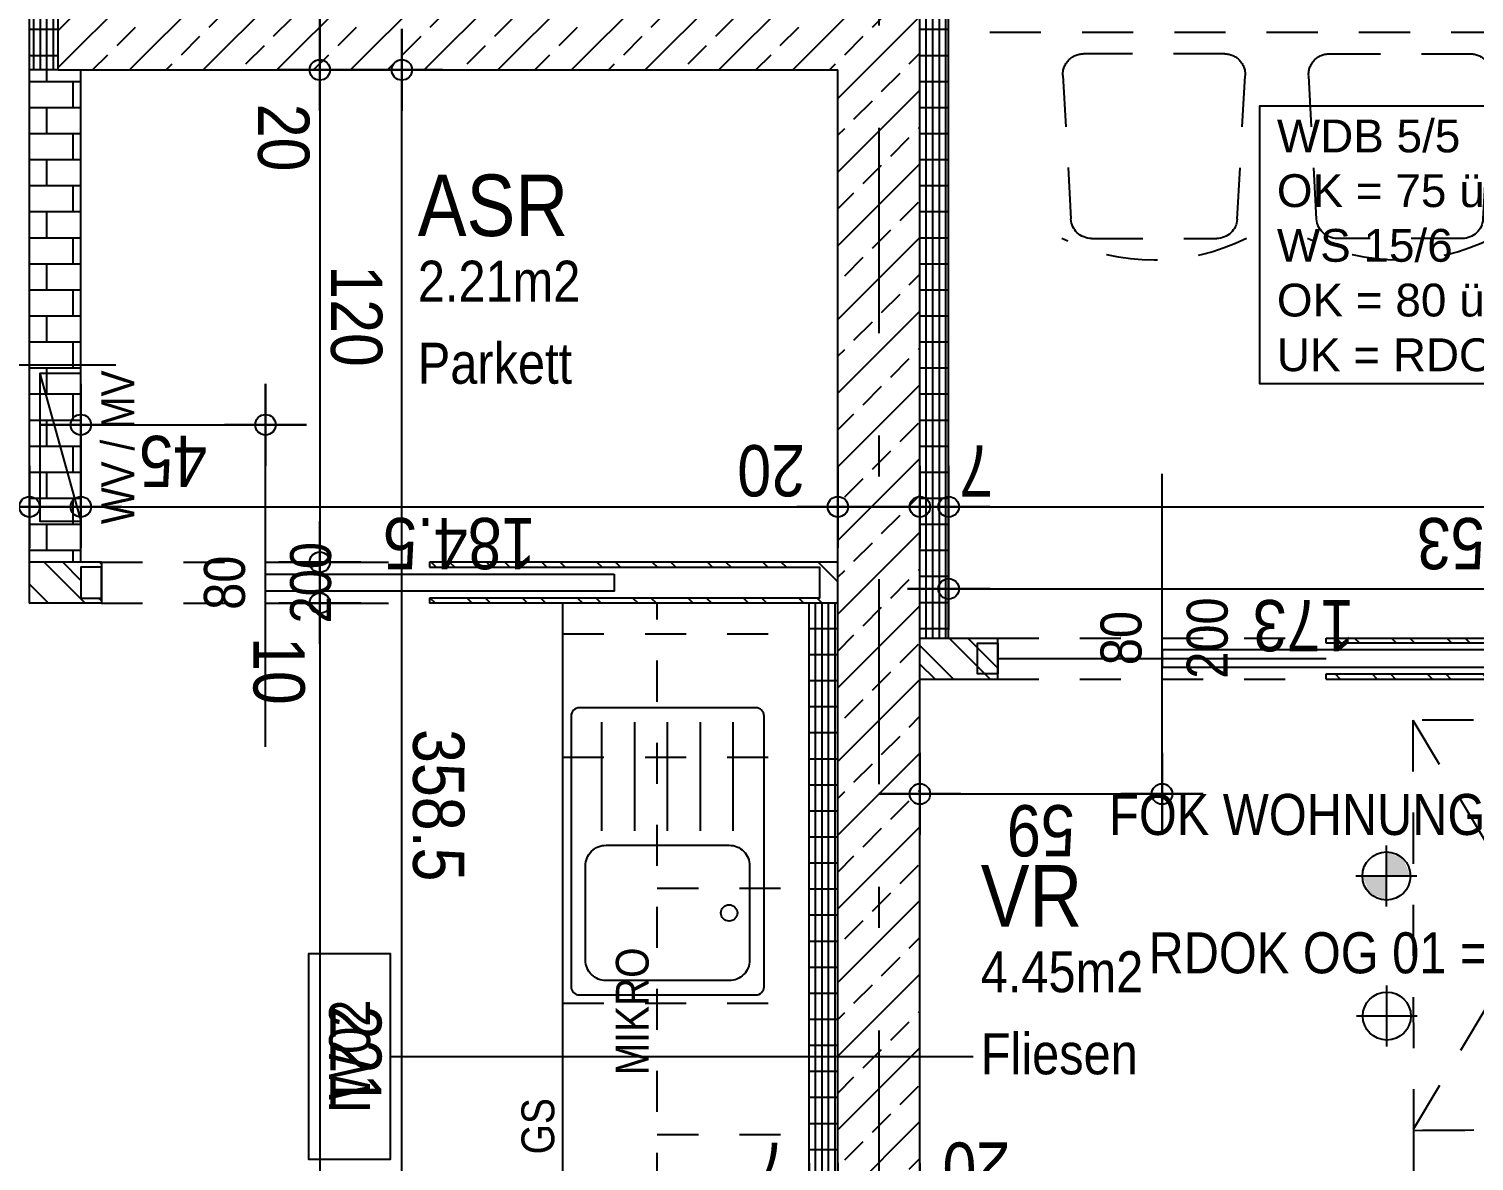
# Model space of a CAD drawing. Header units: millimetres. Extents: x 2834 to 2899, y 1629 to 1741.
# Drawn here: x 2885.866 to 2889.388, y 1677.333 to 1680.093 of the extents above; entities that cross this region are included whole.
import ezdxf
from ezdxf.enums import TextEntityAlignment as Align

# ---------------------------------------------------------------- set-up
doc = ezdxf.new("R2010")
doc.units = ezdxf.units.MM
for name, pattern in [('HIDDEN', [0.375, 0.25, -0.125]), ('HIDDEN2', [0.1875, 0.125, -0.0625]), ('STRICHPUNKT', [1, 0.5, -0.25, 0, -0.25])]:
    doc.linetypes.add(name, pattern=pattern)
doc.layers.add('00_HLP---------M0', color=6, linetype='Continuous', plot=False)
doc.layers.add('07_MOB-G00-L01-M0', color=6, linetype='HIDDEN2', plot=False)
for name, color, linetype in [('01-ANS-G00-L01-M0', 8, 'Continuous'), ('01-SYM-G00-L01-Aufbauten', 8, 'Continuous'), ('01-SYM-G00-L01-M0', 8, 'Continuous'), ('01-TXT---------M0', 1, 'Continuous'), ('01-TXT---------PP', 1, 'Continuous'), ('01-TXT-G00-L01-M0', 1, 'Continuous'), ('02-AXO-G00-L01-M0', 8, 'STRICHPUNKT'), ('02-DIM-G00-L01-ACHSEN', 8, 'Continuous'), ('02-DIM-G00-L01-M0', 8, 'Continuous'), ('02-DIM-G00-L01-ROHBAU', 8, 'Continuous'), ('02-FIL-G00-L01-ORANGE', 40, 'Continuous'), ('02-FIL-G00-L01-STB', 8, 'Continuous'), ('02-HID-G00-L01-M0', 8, 'HIDDEN2'), ('02-TWA-G00-L01-M0', 4, 'Continuous'), ('02-TXT-G00-L01-M0', 8, 'Continuous'), ('02-ZWA---------M0', 2, 'Continuous'), ('02-ZWA-G00-L01-M0', 2, 'Continuous'), ('05-SYM---------M0', 8, 'Continuous'), ('05-SYM-G00-L01-M0', 8, 'Continuous'), ('05-TXT--------M0', 8, 'Continuous'), ('05-TXT-G00-L01-M0', 8, 'Continuous'), ('07-SAN-G00-L01-FBHZG-EVERT', 8, 'Continuous'), ('07-SAN-G00-L01-Küche', 8, 'Continuous'), ('07-SAN-G00-L01-M0', 8, 'Continuous'), ('07-SYM-G00-L01-M0', 8, 'STRICHPUNKT')]:
    doc.layers.add(name, color=color, linetype=linetype)
doc.styles.add('ARIAL', font='arial.ttf', dxfattribs={"width": 0.85})
doc.styles.get("Standard").update_dxf_attribs({"font": 'arial.ttf'})
doc.dimstyles.new('pp chromy&schneider', dxfattribs={"dimscale": 0.005, "dimtxt": 25, "dimasz": 10, "dimexe": 0, "dimexo": 0, "dimgap": 5, "dimtad": 1, "dimdec": 1, "dimlfac": 100, "dimrnd": 0.1, "dimzin": 9, "dimdsep": 46, "dimtxsty": 'ARIAL', "dimblk": 'c&s kote', "dimcen": 0, "dimse1": 1, "dimse2": 1, "dimclrd": 8, "dimclrt": 8, "dimadec": 0, "dimazin": 0, "dimtfac": 0.75, "dimtdec": 1, "dimtix": 1, "dimtmove": 2, "dimatfit": 0, "dimldrblk": 'NONE', "dimfxl": 1, "dimtolj": 1, "dimlwd": -1, "dimarcsym": 0})
pattern_1 = [(90, (2809.074902, 1625.227625), (-0.015875, 0), []), (180, (2809.0749, 1625.227625), (0, -0.0635), [])]
pattern_2 = [(135, (2809.0749, 1625.227625), (-0.06735192, -0.06735192), []), (135, (2809.0749, 1625.27253), (-0.06735192, -0.06735192), [])]

# ---------------------------------------------------------------- blocks, each defined once
blk = doc.blocks.new('01-SQM')
at = {"layer": '01-TXT---------M0', "color": 1, "style": 'ARIAL', "width": 0.85}
blk.add_attdef('ROOM', (0, 0), '', height=0.15, dxfattribs=at)
blk.add_attdef('AREA', text='', height=0.1, dxfattribs=at).set_placement((0, -0.06), align=Align.TOP_LEFT)
at = {"layer": '01-TXT---------PP', "color": 1, "style": 'ARIAL', "width": 0.85}
blk.add_attdef('NR', text='', height=0.15, dxfattribs=at).set_placement((-0.1173, 0), align=Align.RIGHT)
blk.add_attdef('FLOOR', text='', height=0.1, dxfattribs=at).set_placement((0, -0.26), align=Align.TOP_LEFT)
blk = doc.blocks.new('05-TXT')
at = {"layer": '05-TXT--------M0'}
blk.add_line((-0.4, 0), (0.4, 0), dxfattribs=at)
at = {"layer": '05-TXT--------M0', "color": 8, "style": 'ARIAL', "width": 0.85}
blk.add_attdef('BREITE', text='', height=0.1, dxfattribs=at).set_placement((0, 0.05), align=Align.CENTER)
blk.add_attdef('HÖHE', text='', height=0.1, rotation=360, dxfattribs=at).set_placement((0, -0.06), align=Align.TOP_CENTER)
blk = doc.blocks.new('SCHIEBETÜR-80')
at = {"layer": '02-ZWA---------M0'}
for points in [[(-0.4, 0.0375), (-1.35, 0.0375), (-1.35, -0.0375), (-0.4, -0.0375)], [(-0.4, 0.05), (-0.4, 0.0375)], [(0.4, 0.05), (0.4, -0.05)], [(-0.4, -0.0375), (-0.4, -0.05)]]:
    blk.add_lwpolyline(points, dxfattribs=at)
blk.add_lwpolyline([(0.4, 0.0375), (0.45, 0.0375), (0.45, -0.0375), (0.4, -0.0375)], close=True, dxfattribs=at)
at = {"layer": '05-SYM---------M0'}
blk.add_lwpolyline([(-0.85, 0.021), (-0.85, -0.021), (0, -0.021), (0, 0.021)], close=True, dxfattribs=at)
blk = doc.blocks.new('01-HK1')
for p, q in [((-0.0005, -0.0742), (-0.0005, 0.0742)), ((0.0737, 0), (-0.0747, 0))]:
    blk.add_line(p, q)
blk.add_circle((-0.0005, 0), 0.0586)
for points in [[(-0.0005, 0.0586), (0.0409, 0.0414), (-0.0005, 0)], [(-0.0005, 0), (0.0581, 0), (0.0409, 0.0414)], [(-0.0591, 0), (-0.0419, -0.0414), (-0.0005, 0)], [(-0.0419, -0.0414), (-0.0005, -0.0586), (-0.0005, 0)]]:
    blk.add_solid(points)
at = {"layer": '01-TXT---------M0', "color": 8, "style": 'ARIAL', "width": 0.85}
blk.add_attdef('HEIGHT', text='', height=0.1, dxfattribs=at).set_placement((0, 0.2), align=Align.TOP_CENTER)
blk = doc.blocks.new('BodenWandaufbau')
blk.add_line((0.5972, -0.3907), (0.5972, -1.8107))
blk.add_lwpolyline([(0.5972, -0.3907), (0.8472, -0.3907), (0.8472, -0.1907), (0.3472, -0.1907), (0.3472, -0.3907)], close=True)
at = {"layer": '01-TXT---------M0', "color": 0, "style": 'ARIAL', "width": 0.85}
blk.add_attdef('NR', text='', height=0.1, rotation=0, dxfattribs=at).set_placement((0.5972, -0.2907), align=Align.MIDDLE)
blk = doc.blocks.new('möbel_tisch_mittel')
blk.add_lwpolyline([(0.45, 1.4), (0.45, 0), (-0.45, 0), (-0.45, 1.4)], close=True)
for points in [[(-0.906, 1.2021, 0.39805), (-0.9532, 1.1521), (-0.9532, 0.8467, 0.39805), (-0.906, 0.7968), (-0.556, 0.7774, 0.430564), (-0.5032, 0.8273), (-0.5032, 1.1716, 0.430564), (-0.556, 1.2215)], [(0.906, 1.2021, -0.39805), (0.9532, 1.1521), (0.9532, 0.8467, -0.39805), (0.906, 0.7968), (0.556, 0.7774, -0.430564), (0.5032, 0.8273), (0.5032, 1.1716, -0.430564), (0.556, 1.2215)], [(-0.906, 0.1979, -0.39805), (-0.9532, 0.2479), (-0.9532, 0.5533, -0.39805), (-0.906, 0.6032), (-0.556, 0.6226, -0.430564), (-0.5032, 0.5727), (-0.5032, 0.2284, -0.430564), (-0.556, 0.1785)], [(0.906, 0.1979, 0.39805), (0.9532, 0.2479), (0.9532, 0.5533, 0.39805), (0.906, 0.6032), (0.556, 0.6226, 0.430564), (0.5032, 0.5727), (0.5032, 0.2284, 0.430564), (0.556, 0.1785)]]:
    blk.add_lwpolyline(points, format="xyb", close=True)
for centre, start, end in [((-0.5032, 0.9994), 153.4349, 206.5651), ((0.5032, 0.9994), 333.4349, 26.5651), ((-0.5032, 0.4006), 153.4349, 206.5651), ((0.5032, 0.4006), 333.4349, 26.5651)]:
    blk.add_arc(centre, 0.5031, start, end)
at = {"layer": '00_HLP---------M0', "linetype": 'HIDDEN', "ltscale": 0.5}
blk.add_lwpolyline([(-0.2026, 1.856, -0.39805), (-0.1527, 1.9032), (0.1527, 1.9032, -0.39805), (0.2026, 1.856), (0.2221, 1.506, -0.430564), (0.1721, 1.4532), (-0.1721, 1.4532, -0.430564), (-0.2221, 1.506)], format="xyb", close=True, dxfattribs=at)
blk.add_arc((0, 1.4532), 0.5031, 63.4349, 116.5651, dxfattribs=at)
blk = doc.blocks.new('c&s kote')
at = {"color": 8}
for p, q in [((0, -2), (0, 2)), ((0, 2), (0, -2)), ((-2, 0), (2, 0)), ((2, 0), (-2, 0))]:
    blk.add_line(p, q, dxfattribs=at)
blk.add_circle((0, 0), 0.5, dxfattribs=at)
blk = doc.blocks.new('*D2142')
at = {"layer": '02-DIM-G00-L01-ROHBAU', "color": 8, "transparency": 16777216}
blk.add_line((2888.0875, 1680.6276), (2893.7875, 1680.6276), dxfattribs=at)
at = {"layer": 'Defpoints', "color": 0, "transparency": 16777216}
for p in [(2893.8375, 1680.6276), (2888.0375, 1680.1926), (2893.8375, 1678.6076)]:
    blk.add_point(p, dxfattribs=at)
at = {"layer": '02-DIM-G00-L01-ROHBAU', "color": 8, "transparency": 16777216, "xscale": 0.05, "yscale": 0.05, "zscale": 0.05, "rotation": 180}
blk.add_blockref('c&s kote', (2888.0375, 1680.6276), dxfattribs=at)
at = {"layer": '02-DIM-G00-L01-ROHBAU', "color": 8, "transparency": 16777216, "xscale": 0.05, "yscale": 0.05, "zscale": 0.05}
blk.add_blockref('c&s kote', (2893.8375, 1680.6276), dxfattribs=at)
at = {"layer": '02-DIM-G00-L01-ROHBAU', "color": 8, "transparency": 16777216, "insert": (2890.9375, 1680.5388), "char_height": 0.125, "attachment_point": 5, "rotation": 180, "style": 'ARIAL'}
blk.add_mtext('\\A1;580', dxfattribs=at)
blk = doc.blocks.new('_None')
blk = doc.blocks.new('*D2471')
at = {"layer": '02-DIM-G00-L01-M0', "color": 8, "transparency": 16777216}
for p, q in [((2886.5749, 1680.2426), (2886.5749, 1680.2926)), ((2886.5749, 1680.1926), (2886.5749, 1679.9926)), ((2886.5749, 1679.9426), (2886.5749, 1679.8926))]:
    blk.add_line(p, q, dxfattribs=at)
at = {"layer": 'Defpoints', "color": 0, "transparency": 16777216}
for p in [(2886.1375, 1680.1926), (2886.5749, 1679.9926), (2887.8375, 1679.9926)]:
    blk.add_point(p, dxfattribs=at)
at = {"layer": '02-DIM-G00-L01-M0', "color": 8, "transparency": 16777216, "xscale": 0.05, "yscale": 0.05, "zscale": 0.05}
for p, rotation in [((2886.5749, 1680.1926), 270), ((2886.5749, 1679.9926), 89.99999999999999)]:
    blk.add_blockref('c&s kote', p, dxfattribs=dict(at, rotation=rotation))
at = {"layer": '02-DIM-G00-L01-M0', "color": 8, "transparency": 16777216, "insert": (2886.4861, 1679.8276), "char_height": 0.125, "attachment_point": 5, "rotation": 270, "style": 'ARIAL'}
blk.add_mtext('\\A1;20', dxfattribs=at)
blk = doc.blocks.new('*D2472')
at = {"layer": '02-DIM-G00-L01-M0', "color": 8, "transparency": 16777216}
blk.add_line((2886.5749, 1679.9426), (2886.5749, 1678.8426), dxfattribs=at)
at = {"layer": 'Defpoints', "color": 0, "transparency": 16777216}
for p in [(2887.8375, 1679.9926), (2886.5749, 1678.7926), (2887.8375, 1678.7926)]:
    blk.add_point(p, dxfattribs=at)
at = {"layer": '02-DIM-G00-L01-M0', "color": 8, "transparency": 16777216, "xscale": 0.05, "yscale": 0.05, "zscale": 0.05}
for p, rotation in [((2886.5749, 1679.9926), 89.99999999999999), ((2886.5749, 1678.7926), 270)]:
    blk.add_blockref('c&s kote', p, dxfattribs=dict(at, rotation=rotation))
at = {"layer": '02-DIM-G00-L01-M0', "color": 8, "transparency": 16777216, "insert": (2886.6637, 1679.3926), "char_height": 0.125, "attachment_point": 5, "rotation": 270, "style": 'ARIAL'}
blk.add_mtext('\\A1;120', dxfattribs=at)
blk = doc.blocks.new('*D2473')
at = {"layer": '02-DIM-G00-L01-M0', "color": 8, "transparency": 16777216}
for p, q in [((2886.5749, 1678.8426), (2886.5749, 1678.8926)), ((2886.5749, 1678.7926), (2886.5749, 1678.6926)), ((2886.5749, 1678.6426), (2886.5749, 1678.5926))]:
    blk.add_line(p, q, dxfattribs=at)
at = {"layer": 'Defpoints', "color": 0, "transparency": 16777216}
for p in [(2887.8375, 1678.7926), (2886.5749, 1678.6926), (2887.8375, 1678.6926)]:
    blk.add_point(p, dxfattribs=at)
at = {"layer": '02-DIM-G00-L01-M0', "color": 8, "transparency": 16777216, "xscale": 0.05, "yscale": 0.05, "zscale": 0.05}
for p, rotation in [((2886.5749, 1678.7926), 270), ((2886.5749, 1678.6926), 89.99999999999999)]:
    blk.add_blockref('c&s kote', p, dxfattribs=dict(at, rotation=rotation))
at = {"layer": '02-DIM-G00-L01-M0', "color": 8, "transparency": 16777216, "insert": (2886.4749, 1678.5276), "char_height": 0.125, "attachment_point": 5, "rotation": 270, "style": 'ARIAL'}
blk.add_mtext('\\A1;10', dxfattribs=at)
blk = doc.blocks.new('*D2474')
at = {"layer": '02-DIM-G00-L01-M0', "color": 8, "transparency": 16777216}
blk.add_line((2886.5749, 1678.6426), (2886.5749, 1676.5326), dxfattribs=at)
at = {"layer": 'Defpoints', "color": 0, "transparency": 16777216}
for p in [(2887.8375, 1678.6926), (2886.5749, 1676.4826), (2887.7675, 1676.4826)]:
    blk.add_point(p, dxfattribs=at)
at = {"layer": '02-DIM-G00-L01-M0', "color": 8, "transparency": 16777216, "xscale": 0.05, "yscale": 0.05, "zscale": 0.05}
for p, rotation in [((2886.5749, 1678.6926), 89.99999999999999), ((2886.5749, 1676.4826), 270)]:
    blk.add_blockref('c&s kote', p, dxfattribs=dict(at, rotation=rotation))
at = {"layer": '02-DIM-G00-L01-M0', "color": 8, "transparency": 16777216, "insert": (2886.6627, 1677.5876), "char_height": 0.125, "attachment_point": 5, "rotation": 270, "style": 'ARIAL'}
blk.add_mtext('\\A1;221', dxfattribs=at)
blk = doc.blocks.new('*D2489')
at = {"layer": '02-DIM-G00-L01-M0', "color": 8, "transparency": 16777216}
blk.add_line((2888.0875, 1678.2276), (2888.5775, 1678.2276), dxfattribs=at)
at = {"layer": 'Defpoints', "color": 0, "transparency": 16777216}
for p in [(2888.6275, 1678.2276), (2888.6275, 1678.2076), (2888.0375, 1678.0801)]:
    blk.add_point(p, dxfattribs=at)
at = {"layer": '02-DIM-G00-L01-M0', "color": 8, "transparency": 16777216, "xscale": 0.05, "yscale": 0.05, "zscale": 0.05, "rotation": 180}
blk.add_blockref('c&s kote', (2888.0375, 1678.2276), dxfattribs=at)
at = {"layer": '02-DIM-G00-L01-M0', "color": 8, "transparency": 16777216, "xscale": 0.05, "yscale": 0.05, "zscale": 0.05}
blk.add_blockref('c&s kote', (2888.6275, 1678.2276), dxfattribs=at)
at = {"layer": '02-DIM-G00-L01-M0', "color": 8, "transparency": 16777216, "insert": (2888.3325, 1678.1388), "char_height": 0.125, "attachment_point": 5, "rotation": 180, "style": 'ARIAL'}
blk.add_mtext('\\A1;59', dxfattribs=at)
blk = doc.blocks.new('*D2490')
at = {"layer": '02-DIM-G00-L01-M0', "color": 8, "transparency": 16777216}
for p, q in [((2885.8175, 1678.9276), (2885.7675, 1678.9276)), ((2885.8675, 1678.9276), (2885.9925, 1678.9276)), ((2886.0425, 1678.9276), (2886.0925, 1678.9276))]:
    blk.add_line(p, q, dxfattribs=at)
at = {"layer": 'Defpoints', "color": 0, "transparency": 16777216}
for p in [(2885.9925, 1678.9276), (2885.8675, 1678.7926), (2885.9925, 1678.7926)]:
    blk.add_point(p, dxfattribs=at)
at = {"layer": '02-DIM-G00-L01-M0', "color": 8, "transparency": 16777216, "xscale": 0.05, "yscale": 0.05, "zscale": 0.05}
blk.add_blockref('c&s kote', (2885.8675, 1678.9276), dxfattribs=at)
at = {"layer": '02-DIM-G00-L01-M0', "color": 8, "transparency": 16777216, "xscale": 0.05, "yscale": 0.05, "zscale": 0.05, "rotation": 180}
blk.add_blockref('c&s kote', (2885.9925, 1678.9276), dxfattribs=at)
at = {"layer": '02-DIM-G00-L01-M0', "color": 8, "transparency": 16777216, "insert": (2885.6749, 1679.0164), "char_height": 0.125, "attachment_point": 5, "rotation": 180, "style": 'ARIAL'}
blk.add_mtext('\\A1;12.5', dxfattribs=at)
blk = doc.blocks.new('*D2491')
at = {"layer": '02-DIM-G00-L01-M0', "color": 8, "transparency": 16777216}
blk.add_line((2886.0425, 1678.9276), (2887.7875, 1678.9276), dxfattribs=at)
at = {"layer": 'Defpoints', "color": 0, "transparency": 16777216}
for p in [(2887.8375, 1679.9926), (2887.8375, 1678.9276), (2885.9925, 1678.7926)]:
    blk.add_point(p, dxfattribs=at)
at = {"layer": '02-DIM-G00-L01-M0', "color": 8, "transparency": 16777216, "xscale": 0.05, "yscale": 0.05, "zscale": 0.05, "rotation": 180}
blk.add_blockref('c&s kote', (2885.9925, 1678.9276), dxfattribs=at)
at = {"layer": '02-DIM-G00-L01-M0', "color": 8, "transparency": 16777216, "xscale": 0.05, "yscale": 0.05, "zscale": 0.05}
blk.add_blockref('c&s kote', (2887.8375, 1678.9276), dxfattribs=at)
at = {"layer": '02-DIM-G00-L01-M0', "color": 8, "transparency": 16777216, "insert": (2886.915, 1678.8388), "char_height": 0.125, "attachment_point": 5, "rotation": 180, "style": 'ARIAL'}
blk.add_mtext('\\A1;184.5', dxfattribs=at)
blk = doc.blocks.new('*D2492')
at = {"layer": '02-DIM-G00-L01-M0', "color": 8, "transparency": 16777216}
for p, q in [((2887.7875, 1678.9276), (2887.7375, 1678.9276)), ((2887.8375, 1678.9276), (2888.0375, 1678.9276)), ((2888.0875, 1678.9276), (2888.1375, 1678.9276))]:
    blk.add_line(p, q, dxfattribs=at)
at = {"layer": 'Defpoints', "color": 0, "transparency": 16777216}
for p in [(2887.8375, 1679.9926), (2888.0375, 1679.9926), (2888.0375, 1678.9276)]:
    blk.add_point(p, dxfattribs=at)
at = {"layer": '02-DIM-G00-L01-M0', "color": 8, "transparency": 16777216, "xscale": 0.05, "yscale": 0.05, "zscale": 0.05}
blk.add_blockref('c&s kote', (2887.8375, 1678.9276), dxfattribs=at)
at = {"layer": '02-DIM-G00-L01-M0', "color": 8, "transparency": 16777216, "xscale": 0.05, "yscale": 0.05, "zscale": 0.05, "rotation": 180}
blk.add_blockref('c&s kote', (2888.0375, 1678.9276), dxfattribs=at)
at = {"layer": '02-DIM-G00-L01-M0', "color": 8, "transparency": 16777216, "insert": (2887.6749, 1679.0164), "char_height": 0.125, "attachment_point": 5, "rotation": 180, "style": 'ARIAL'}
blk.add_mtext('\\A1;20', dxfattribs=at)
blk = doc.blocks.new('*D2493')
at = {"layer": '02-DIM-G00-L01-M0', "color": 8, "transparency": 16777216}
for p, q in [((2887.9875, 1678.9276), (2887.9375, 1678.9276)), ((2888.0375, 1678.9276), (2888.1075, 1678.9276)), ((2888.1575, 1678.9276), (2888.2075, 1678.9276))]:
    blk.add_line(p, q, dxfattribs=at)
at = {"layer": 'Defpoints', "color": 0, "transparency": 16777216}
for p in [(2888.0375, 1679.9926), (2888.1075, 1679.9926), (2888.1075, 1678.9276)]:
    blk.add_point(p, dxfattribs=at)
at = {"layer": '02-DIM-G00-L01-M0', "color": 8, "transparency": 16777216, "xscale": 0.05, "yscale": 0.05, "zscale": 0.05}
blk.add_blockref('c&s kote', (2888.0375, 1678.9276), dxfattribs=at)
at = {"layer": '02-DIM-G00-L01-M0', "color": 8, "transparency": 16777216, "xscale": 0.05, "yscale": 0.05, "zscale": 0.05, "rotation": 180}
blk.add_blockref('c&s kote', (2888.1075, 1678.9276), dxfattribs=at)
at = {"layer": '02-DIM-G00-L01-M0', "color": 8, "transparency": 16777216, "insert": (2888.1749, 1679.0151), "char_height": 0.125, "attachment_point": 5, "rotation": 180, "style": 'ARIAL'}
blk.add_mtext('\\A1;7', dxfattribs=at)
blk = doc.blocks.new('*D2494')
at = {"layer": '02-DIM-G00-L01-M0', "color": 8, "transparency": 16777216}
blk.add_line((2888.1575, 1678.9276), (2890.5875, 1678.9276), dxfattribs=at)
at = {"layer": 'Defpoints', "color": 0, "transparency": 16777216}
for p in [(2888.1075, 1679.9926), (2890.6375, 1678.9276), (2890.6375, 1678.5076)]:
    blk.add_point(p, dxfattribs=at)
at = {"layer": '02-DIM-G00-L01-M0', "color": 8, "transparency": 16777216, "xscale": 0.05, "yscale": 0.05, "zscale": 0.05, "rotation": 180}
blk.add_blockref('c&s kote', (2888.1075, 1678.9276), dxfattribs=at)
at = {"layer": '02-DIM-G00-L01-M0', "color": 8, "transparency": 16777216, "xscale": 0.05, "yscale": 0.05, "zscale": 0.05}
blk.add_blockref('c&s kote', (2890.6375, 1678.9276), dxfattribs=at)
at = {"layer": '02-DIM-G00-L01-M0', "color": 8, "transparency": 16777216, "insert": (2889.3725, 1678.8388), "char_height": 0.125, "attachment_point": 5, "rotation": 180, "style": 'ARIAL'}
blk.add_mtext('\\A1;253', dxfattribs=at)
blk = doc.blocks.new('*D2496')
at = {"layer": '02-DIM-G00-L01-M0', "color": 8, "transparency": 16777216}
blk.add_line((2885.8175, 1678.9276), (2882.1875, 1678.9276), dxfattribs=at)
at = {"layer": 'Defpoints', "color": 0, "transparency": 16777216}
for p in [(2882.1375, 1679.0151), (2882.1375, 1678.9276), (2885.8675, 1678.7926)]:
    blk.add_point(p, dxfattribs=at)
at = {"layer": '02-DIM-G00-L01-M0', "color": 8, "transparency": 16777216, "xscale": 0.05, "yscale": 0.05, "zscale": 0.05, "rotation": 180}
blk.add_blockref('c&s kote', (2882.1375, 1678.9276), dxfattribs=at)
at = {"layer": '02-DIM-G00-L01-M0', "color": 8, "transparency": 16777216, "xscale": 0.05, "yscale": 0.05, "zscale": 0.05}
blk.add_blockref('c&s kote', (2885.8675, 1678.9276), dxfattribs=at)
at = {"layer": '02-DIM-G00-L01-M0', "color": 8, "transparency": 16777216, "insert": (2884.0025, 1678.8388), "char_height": 0.125, "attachment_point": 5, "rotation": 180, "style": 'ARIAL'}
blk.add_mtext('\\A1;373', dxfattribs=at)
blk = doc.blocks.new('*D2498')
at = {"layer": '02-DIM-G00-L01-M0', "color": 8, "transparency": 16777216}
blk.add_line((2888.1575, 1678.7276), (2889.7875, 1678.7276), dxfattribs=at)
at = {"layer": 'Defpoints', "color": 0, "transparency": 16777216}
for p in [(2889.8375, 1678.7276), (2888.1075, 1678.6076), (2889.8375, 1678.5076)]:
    blk.add_point(p, dxfattribs=at)
at = {"layer": '02-DIM-G00-L01-M0', "color": 8, "transparency": 16777216, "xscale": 0.05, "yscale": 0.05, "zscale": 0.05, "rotation": 180}
blk.add_blockref('c&s kote', (2888.1075, 1678.7276), dxfattribs=at)
at = {"layer": '02-DIM-G00-L01-M0', "color": 8, "transparency": 16777216, "xscale": 0.05, "yscale": 0.05, "zscale": 0.05}
blk.add_blockref('c&s kote', (2889.8375, 1678.7276), dxfattribs=at)
at = {"layer": '02-DIM-G00-L01-M0', "color": 8, "transparency": 16777216, "insert": (2888.9725, 1678.6388), "char_height": 0.125, "attachment_point": 5, "rotation": 180, "style": 'ARIAL'}
blk.add_mtext('\\A1;173', dxfattribs=at)
blk = doc.blocks.new('*D2505')
at = {"layer": '02-DIM-G00-L01-M0', "color": 8, "transparency": 16777216}
blk.add_line((2886.0425, 1679.1276), (2886.3925, 1679.1276), dxfattribs=at)
at = {"layer": 'Defpoints', "color": 0, "transparency": 16777216}
for p in [(2885.9925, 1679.3926), (2886.4425, 1679.1426), (2886.4425, 1679.1276)]:
    blk.add_point(p, dxfattribs=at)
at = {"layer": '02-DIM-G00-L01-M0', "color": 8, "transparency": 16777216, "xscale": 0.05, "yscale": 0.05, "zscale": 0.05, "rotation": 180}
blk.add_blockref('c&s kote', (2885.9925, 1679.1276), dxfattribs=at)
at = {"layer": '02-DIM-G00-L01-M0', "color": 8, "transparency": 16777216, "xscale": 0.05, "yscale": 0.05, "zscale": 0.05}
blk.add_blockref('c&s kote', (2886.4425, 1679.1276), dxfattribs=at)
at = {"layer": '02-DIM-G00-L01-M0', "color": 8, "transparency": 16777216, "insert": (2886.2175, 1679.0391), "char_height": 0.125, "attachment_point": 5, "rotation": 180, "style": 'ARIAL'}
blk.add_mtext('\\A1;45', dxfattribs=at)
blk = doc.blocks.new('*D1980')
at = {"layer": '02-DIM-G00-L01-ACHSEN', "color": 8, "transparency": 16777216}
blk.add_arc((2895.1875, 1685.0876), 0.3783, 7.5792, 82.4208, dxfattribs=at)
at = {"layer": 'Defpoints', "color": 0, "transparency": 16777216}
for p in [(2895.1875, 1687.5513), (2895.5151, 1685.2768), (2863.8983, 1685.0876), (2897.5875, 1685.0876), (2895.1875, 1652.6239)]:
    blk.add_point(p, dxfattribs=at)
at = {"layer": '02-DIM-G00-L01-ACHSEN', "color": 8, "transparency": 16777216, "xscale": 0.05, "yscale": 0.05, "zscale": 0.05}
for p, rotation in [((2895.1875, 1685.4659), 176.2103799026569), ((2895.5658, 1685.0876), 273.7896200986746)]:
    blk.add_blockref('c&s kote', p, dxfattribs=dict(at, rotation=rotation))
at = {"layer": '02-DIM-G00-L01-ACHSEN', "color": 8, "transparency": 16777216, "insert": (2895.5178, 1685.4179), "char_height": 0.125, "attachment_point": 5, "rotation": 315, "style": 'ARIAL'}
blk.add_mtext('\\A1;90.00°', dxfattribs=at)
blk = doc.blocks.new('*D1938')
at = {"layer": '02-DIM-G00-L01-ACHSEN', "color": 8, "transparency": 16777216}
blk.add_arc((2867.0178, 1655.6943), 0.9468, 182.3387, 266.9683, dxfattribs=at)
at = {"layer": 'Defpoints', "color": 0, "transparency": 16777216}
for p in [(2867.0208, 1686.2513), (2863.9749, 1655.7308), (2897.5875, 1655.3274), (2866.1941, 1655.2275), (2867.0175, 1652.6239)]:
    blk.add_point(p, dxfattribs=at)
at = {"layer": '02-DIM-G00-L01-ACHSEN', "color": 8, "transparency": 16777216, "xscale": 0.05, "yscale": 0.05, "zscale": 0.05}
for p, rotation in [((2866.0711, 1655.7056), 90.82557498945935), ((2867.0177, 1654.7475), 358.4814073577396)]:
    blk.add_blockref('c&s kote', p, dxfattribs=dict(at, rotation=rotation))
at = {"layer": '02-DIM-G00-L01-ACHSEN', "color": 8, "transparency": 16777216, "insert": (2866.4075, 1655.0913), "char_height": 0.125, "attachment_point": 5, "rotation": 314.6535, "style": 'ARIAL'}
blk.add_mtext('\\A1;90.68°', dxfattribs=at)
blk = doc.blocks.new('*D1939')
at = {"layer": '02-DIM-G00-L01-ACHSEN', "color": 8, "transparency": 16777216}
blk.add_arc((2895.1875, 1655.3562), 0.9163, 273.127, 356.1855, dxfattribs=at)
at = {"layer": 'Defpoints', "color": 0, "transparency": 16777216}
for p in [(2895.1875, 1687.5513), (2863.9749, 1655.7308), (2897.5875, 1655.3274), (2895.6425, 1654.5609), (2895.1875, 1652.6239)]:
    blk.add_point(p, dxfattribs=at)
at = {"layer": '02-DIM-G00-L01-ACHSEN', "color": 8, "transparency": 16777216, "xscale": 0.05, "yscale": 0.05, "zscale": 0.05}
for p, rotation in [((2896.1037, 1655.3452), 87.74900272412883), ((2895.1875, 1654.44), 181.5634809221231)]:
    blk.add_blockref('c&s kote', p, dxfattribs=dict(at, rotation=rotation))
at = {"layer": '02-DIM-G00-L01-ACHSEN', "color": 8, "transparency": 16777216, "insert": (2895.894, 1654.6413), "char_height": 0.125, "attachment_point": 5, "rotation": 224.6562, "style": 'ARIAL'}
blk.add_mtext('\\A1;89.31°', dxfattribs=at)
blk = doc.blocks.new('01-HK2')
for p, q in [((0, -0.098), (0, 0.098)), ((0.098, 0), (-0.098, 0))]:
    blk.add_line(p, q)
blk.add_circle((0, 0), 0.0773)
at = {"layer": '01-TXT---------M0', "color": 8, "style": 'ARIAL', "width": 0.85}
blk.add_attdef('HEIGHT', text='', height=0.1, rotation=360, dxfattribs=at).set_placement((0, 0.132), align=Align.BOTTOM_CENTER)
blk = doc.blocks.new('*D2027')
at = {"layer": '02-DIM-G00-L01-M0', "color": 8, "transparency": 16777216}
for p, q in [((2887.7175, 1677.2276), (2887.6675, 1677.2276)), ((2887.7675, 1677.2276), (2887.8375, 1677.2276)), ((2887.8875, 1677.2276), (2887.9375, 1677.2276))]:
    blk.add_line(p, q, dxfattribs=at)
at = {"layer": 'Defpoints', "color": 0, "transparency": 16777216}
for p in [(2887.8375, 1677.2276), (2887.7675, 1676.4826), (2887.8375, 1676.4826)]:
    blk.add_point(p, dxfattribs=at)
at = {"layer": '02-DIM-G00-L01-M0', "color": 8, "transparency": 16777216, "xscale": 0.05, "yscale": 0.05, "zscale": 0.05}
blk.add_blockref('c&s kote', (2887.7675, 1677.2276), dxfattribs=at)
at = {"layer": '02-DIM-G00-L01-M0', "color": 8, "transparency": 16777216, "xscale": 0.05, "yscale": 0.05, "zscale": 0.05, "rotation": 180}
blk.add_blockref('c&s kote', (2887.8375, 1677.2276), dxfattribs=at)
at = {"layer": '02-DIM-G00-L01-M0', "color": 8, "transparency": 16777216, "insert": (2887.6749, 1677.3151), "char_height": 0.125, "attachment_point": 5, "rotation": 180, "style": 'ARIAL'}
blk.add_mtext('\\A1;7', dxfattribs=at)
blk = doc.blocks.new('*D2028')
at = {"layer": '02-DIM-G00-L01-M0', "color": 8, "transparency": 16777216}
for p, q in [((2887.7875, 1677.2276), (2887.7375, 1677.2276)), ((2887.8375, 1677.2276), (2888.0375, 1677.2276)), ((2888.0875, 1677.2276), (2888.1375, 1677.2276))]:
    blk.add_line(p, q, dxfattribs=at)
at = {"layer": 'Defpoints', "color": 0, "transparency": 16777216}
for p in [(2888.0375, 1677.2276), (2887.8375, 1676.4826), (2888.0375, 1676.0376)]:
    blk.add_point(p, dxfattribs=at)
at = {"layer": '02-DIM-G00-L01-M0', "color": 8, "transparency": 16777216, "xscale": 0.05, "yscale": 0.05, "zscale": 0.05}
blk.add_blockref('c&s kote', (2887.8375, 1677.2276), dxfattribs=at)
at = {"layer": '02-DIM-G00-L01-M0', "color": 8, "transparency": 16777216, "xscale": 0.05, "yscale": 0.05, "zscale": 0.05, "rotation": 180}
blk.add_blockref('c&s kote', (2888.0375, 1677.2276), dxfattribs=at)
at = {"layer": '02-DIM-G00-L01-M0', "color": 8, "transparency": 16777216, "insert": (2888.1749, 1677.3164), "char_height": 0.125, "attachment_point": 5, "rotation": 180, "style": 'ARIAL'}
blk.add_mtext('\\A1;20', dxfattribs=at)
blk = doc.blocks.new('*D2031')
at = {"layer": '02-DIM-G00-L01-ROHBAU', "color": 8, "transparency": 16777216}
blk.add_line((2886.7749, 1676.4576), (2886.7749, 1679.9426), dxfattribs=at)
at = {"layer": 'Defpoints', "color": 0, "transparency": 16777216}
for p in [(2886.7749, 1679.9926), (2887.8375, 1679.9926), (2887.6875, 1676.4076)]:
    blk.add_point(p, dxfattribs=at)
at = {"layer": '02-DIM-G00-L01-ROHBAU', "color": 8, "transparency": 16777216, "xscale": 0.05, "yscale": 0.05, "zscale": 0.05}
for p, rotation in [((2886.7749, 1679.9926), 90), ((2886.7749, 1676.4076), 270)]:
    blk.add_blockref('c&s kote', p, dxfattribs=dict(at, rotation=rotation))
at = {"layer": '02-DIM-G00-L01-ROHBAU', "color": 8, "transparency": 16777216, "insert": (2886.8638, 1678.2001), "char_height": 0.125, "attachment_point": 5, "rotation": 270, "style": 'ARIAL'}
blk.add_mtext('\\A1;358.5', dxfattribs=at)
blk = doc.blocks.new('Spüle')
for points in [[(0.4, -0.02), (-0.26, -0.02, 0.414214), (-0.28, -0.04), (-0.28, -0.47, 0.414214), (-0.26, -0.49), (0.4, -0.49, 0.414214), (0.42, -0.47), (0.42, -0.04, 0.414214)], [(-0.195, -0.055), (0.035, -0.055, -0.414214), (0.085, -0.105), (0.085, -0.405, -0.414214), (0.035, -0.455), (-0.195, -0.455, -0.414214), (-0.245, -0.405), (-0.245, -0.105, -0.414214)]]:
    blk.add_lwpolyline(points, format="xyb", close=True)
for points in [[(0.12, -0.095), (0.385, -0.095)], [(0.12, -0.175), (0.385, -0.175)], [(0.12, -0.255), (0.385, -0.255)], [(0.12, -0.335), (0.385, -0.335)], [(0.12, -0.415), (0.385, -0.415)]]:
    blk.add_lwpolyline(points)
blk.add_circle((-0.08, -0.405), 0.02)

msp = doc.modelspace()

# ---------------------------------------------------------------- hatches: boundary and pattern name
at = {"layer": '02-FIL-G00-L01-ORANGE'}
h = msp.add_hatch(dxfattribs=at)
h.set_pattern_fill('GRATE', color=256, scale=0.02, angle=197.0465, style=0)
h.set_pattern_definition(pattern_1)
h.paths.add_polyline_path([(2885.9375, 1681.1626), (2882.1375, 1681.1626), (2882.1375, 1681.0926), (2885.8675, 1681.0926), (2885.8675, 1679.9926), (2885.9375, 1679.9926)])
h = msp.add_hatch(dxfattribs=at)
h.set_pattern_fill('GRATE', color=256, scale=0.02, angle=197.0465, style=0)
h.set_pattern_definition(pattern_1)
h.paths.add_polyline_path([(2888.1075, 1680.1926), (2888.0375, 1680.1926), (2888.0375, 1678.6076), (2888.1075, 1678.6076)])
h = msp.add_hatch(dxfattribs=at)
h.set_pattern_fill('BRICK', color=256, scale=0.01, angle=107.0465, style=0)
h.set_pattern_definition([(0, (2809.0749, 1625.227625), (0, 0.0635), []), (90, (2809.0749, 1625.22762), (-0.127, 0), [0.0635, -0.0635]), (90, (2809.1384, 1625.22762), (-0.127, 0), [-0.0635, 0.0635])])
h.paths.add_polyline_path([(2885.8675, 1679.9926), (2885.8675, 1678.7926), (2885.9925, 1678.7926), (2885.9925, 1679.9926), (2885.9375, 1679.9926)])
h = msp.add_hatch(dxfattribs=at)
h.set_pattern_fill('ANSI32', color=256, scale=0.01, angle=197.0465, style=0)
h.set_pattern_definition(pattern_2)
h.paths.add_polyline_path([(2885.8675, 1678.7926), (2885.8675, 1678.6926), (2886.0425, 1678.6926), (2886.0425, 1678.7051), (2885.9925, 1678.7051), (2885.9925, 1678.7801), (2886.0425, 1678.7801), (2886.0425, 1678.7926)])
h = msp.add_hatch(dxfattribs=at)
h.set_pattern_fill('ANSI32', color=256, scale=0.01, angle=197.0465, style=0)
h.set_pattern_definition(pattern_2)
h.paths.add_polyline_path([(2887.8375, 1678.6926), (2887.8375, 1678.7926), (2886.8425, 1678.7926), (2886.8425, 1678.7801), (2887.7925, 1678.7801), (2887.7925, 1678.7051), (2886.8425, 1678.7051), (2886.8425, 1678.6926)])
h = msp.add_hatch(dxfattribs=at)
h.set_pattern_fill('GRATE', color=256, scale=0.02, angle=197.0465, style=0)
h.set_pattern_definition(pattern_1)
h.paths.add_polyline_path([(2887.8375, 1678.6926), (2887.7675, 1678.6926), (2887.7675, 1676.4826), (2887.8375, 1676.4826)])
h = msp.add_hatch(dxfattribs=at)
h.set_pattern_fill('ANSI32', color=256, scale=0.01, angle=197.0465, style=0)
h.set_pattern_definition(pattern_2)
h.paths.add_polyline_path([(2888.2275, 1678.6076), (2888.0375, 1678.6076), (2888.0375, 1678.5076), (2888.2275, 1678.5076)])
h = msp.add_hatch(dxfattribs=at)
h.set_pattern_fill('ANSI32', color=256, scale=0.01, angle=197.0465, style=0)
h.set_pattern_definition(pattern_2)
h.paths.add_polyline_path([(2890.6375, 1678.6076), (2889.0275, 1678.6076), (2889.0275, 1678.5951), (2889.9775, 1678.5951), (2889.9775, 1678.5201), (2889.0275, 1678.5201), (2889.0275, 1678.5076), (2889.8375, 1678.5076), (2889.8375, 1675.9676), (2889.9375, 1675.9676), (2889.9375, 1678.5076), (2890.5375, 1678.5076), (2890.6375, 1678.5076)])
at = {"layer": '02-FIL-G00-L01-STB'}
h = msp.add_hatch(dxfattribs=at)
h.set_pattern_fill('ANSI33', color=256, scale=0.02, angle=107.0465, style=0)
h.set_pattern_definition([(45, (2809.0749, 1625.22762), (-0.08980256, 0.08980256), []), (45, (2809.1647, 1625.22762), (-0.08980256, 0.08980256), [0.0635, -0.03175])])
h.paths.add_polyline_path([(2888.0375, 1680.1926), (2886.1375, 1680.1926), (2886.1375, 1681.3626), (2882.1375, 1681.3626), (2882.1375, 1682.5176), (2882.0135, 1682.5176), (2882.0135, 1682.5176), (2881.9375, 1682.5176), (2881.9375, 1679.0976), (2882.0135, 1679.0976), (2882.0135, 1679.0976), (2882.1375, 1679.0976), (2882.1375, 1681.1626), (2885.9375, 1681.1626), (2885.9375, 1679.9926), (2887.8375, 1679.9926), (2887.8375, 1675.7676), (2888.0375, 1675.7676), (2888.1175, 1675.7676), (2888.1175, 1675.9676), (2888.0375, 1675.9676)])

# ---------------------------------------------------------------- linework, layer by layer
at = {"layer": '01-ANS-G00-L01-M0'}
msp.add_lwpolyline([(2888.2275, 1678.5576), (2889.0275, 1678.5576)], dxfattribs=at)
at = {"layer": '02-AXO-G00-L01-M0'}
msp.add_lwpolyline([(2887.9375, 1687.5513), (2887.9375, 1652.6239)], dxfattribs=at)
at = {"layer": '02-HID-G00-L01-M0', "ltscale": 0.5}
for points in [[(2886.0425, 1678.7926), (2886.8425, 1678.7926)], [(2886.0425, 1678.6926), (2886.8425, 1678.6926)], [(2888.2275, 1678.6076), (2889.0275, 1678.6076)], [(2888.2275, 1678.5076), (2889.0275, 1678.5076)]]:
    msp.add_lwpolyline(points, dxfattribs=at)
at = {"layer": '02-TWA-G00-L01-M0'}
for points in [[(2885.9375, 1679.9926), (2885.9375, 1681.1626)], [(2888.0375, 1675.9676), (2888.0375, 1680.1926)], [(2885.9375, 1679.9926), (2887.8375, 1679.9926)], [(2887.8375, 1675.7676), (2887.8375, 1679.9926)]]:
    msp.add_lwpolyline(points, dxfattribs=at)
at = {"layer": '02-TXT-G00-L01-M0'}
msp.add_lwpolyline([(2890.2749, 1679.2276), (2890.2749, 1679.2276), (2888.8655, 1679.2276), (2888.8655, 1679.9051), (2890.2749, 1679.9051), (2890.2749, 1679.2276), (2892.0375, 1676.9076)], dxfattribs=at)
at = {"layer": '02-ZWA-G00-L01-M0'}
for points in [[(2888.1075, 1678.6076), (2888.1075, 1681.5677)], [(2885.8675, 1678.6926), (2885.8675, 1681.0926), (2882.1375, 1681.0926)], [(2885.9375, 1679.9926), (2885.8675, 1679.9926)], [(2885.9925, 1678.7926), (2885.9925, 1679.9926)], [(2886.0425, 1678.7926), (2885.8675, 1678.7926)], [(2887.8375, 1678.7926), (2886.8425, 1678.7926)], [(2886.0425, 1678.6926), (2885.8675, 1678.6926)], [(2887.8375, 1678.6926), (2886.8425, 1678.6926)], [(2887.7675, 1676.4826), (2887.7675, 1678.6926)], [(2888.0375, 1678.6076), (2888.2275, 1678.6076)], [(2889.0275, 1678.6076), (2890.6375, 1678.6076)], [(2888.0375, 1678.5076), (2888.2275, 1678.5076)], [(2889.0275, 1678.5076), (2889.8375, 1678.5076)]]:
    msp.add_lwpolyline(points, dxfattribs=at)
at = {"layer": '07-SAN-G00-L01-FBHZG-EVERT'}
msp.add_lwpolyline([(2885.9925, 1679.2526), (2885.8925, 1679.2526), (2885.8925, 1678.8926), (2885.9925, 1678.8926)], close=True, dxfattribs=at)
msp.add_lwpolyline([(2885.8925, 1679.2526), (2885.9925, 1678.8926)], dxfattribs=at)
at = {"layer": '07-SAN-G00-L01-Küche', "linetype": 'HIDDEN2', "ltscale": 0.5}
for points in [[(2886.1175, 1676.8526), (2887.3975, 1676.8526), (2887.3975, 1678.6926)], [(2887.1675, 1678.6176), (2887.7675, 1678.6176)], [(2887.1675, 1678.3176), (2887.7675, 1678.3176)], [(2887.3975, 1677.9976), (2887.7675, 1677.9976)], [(2887.1675, 1677.7176), (2887.7675, 1677.7176)], [(2887.3975, 1677.3976), (2887.7675, 1677.3976)]]:
    msp.add_lwpolyline(points, dxfattribs=at)
at = {"layer": '07-SAN-G00-L01-M0'}
msp.add_lwpolyline([(2885.5175, 1676.4826), (2885.5175, 1677.0826), (2887.1675, 1677.0826), (2887.1675, 1677.0826), (2887.1675, 1678.6926)], dxfattribs=at)
at = {"layer": '07_MOB-G00-L01-M0'}
for points in [[(2889.8368, 1678.4076), (2889.2388, 1678.4076), (2889.2405, 1677.4076), (2889.8402, 1677.4078)], [(2889.8375, 1677.4078), (2889.2405, 1677.4076), (2889.2379, 1676.7376), (2889.8375, 1676.7376), (2889.8375, 1677.4078)]]:
    msp.add_lwpolyline(points, close=True, dxfattribs=at)
for points in [[(2889.2388, 1678.4076), (2889.8375, 1677.4078)], [(2889.2405, 1677.4101), (2889.8368, 1678.4076)]]:
    msp.add_lwpolyline(points, dxfattribs=at)

# ---------------------------------------------------------------- block references
at = {"layer": '01-SYM-G00-L01-Aufbauten'}
for p, rotation, values in [((2884.2669, 1678.6765), 90.00000002015092, {'NR': 'IW09'}), ((2886.3569, 1676.9904), 90.00000001884052, {'NR': 'IW02'})]:
    msp.add_blockref('BodenWandaufbau', p, dxfattribs=dict(at, rotation=rotation)).add_auto_attribs(values)
at = {"layer": '01-SYM-G00-L01-M0', "rotation": 4.12755689921e-05}
msp.add_blockref('01-HK1', (2889.1749, 1678.0276), dxfattribs=at).add_auto_attribs({'HEIGHT': 'FOK WOHNUNG = +4.03'})
at = {"layer": '01-SYM-G00-L01-M0'}
ref = msp.add_blockref('01-HK2', (2889.1754, 1677.6862), dxfattribs=dict(at, xscale=0.7575757580624572, yscale=0.7575757580613005, zscale=0.7575757580681661, rotation=1.7625667e-08))
ref.add_attrib('HEIGHT', 'RDOK OG 01 = +3.89', dxfattribs={"layer": '01-TXT---------M0', "color": 8, "height": 0.1, "rotation": 0, "style": 'ARIAL', "width": 0.85}).set_placement((2889.1754, 1677.7604), align=Align.BOTTOM_CENTER)
at = {"layer": '01-TXT-G00-L01-M0'}
for p, rotation, values in [((2886.8138, 1679.5876), 359.9999999895293, {'ROOM': 'ASR', 'AREA': '2.21m2', 'FLOOR': 'Parkett'}), ((2888.1857, 1677.9042), 359.9999999942629, {'ROOM': 'VR', 'AREA': '4.45m2', 'FLOOR': 'Fliesen'})]:
    msp.add_blockref('01-SQM', p, dxfattribs=dict(at, rotation=rotation)).add_auto_attribs(values)
at = {"layer": '05-SYM-G00-L01-M0', "xscale": -1, "rotation": 359.9999999853122}
msp.add_blockref('SCHIEBETÜR-80', (2886.4425, 1678.7426), dxfattribs=at)
at = {"layer": '05-SYM-G00-L01-M0', "rotation": 179.9999999786882}
msp.add_blockref('SCHIEBETÜR-80', (2888.6275, 1678.5576), dxfattribs=at)
at = {"layer": '05-TXT-G00-L01-M0'}
for p, rotation in [((2886.4425, 1678.7426), 90.00000002378914), ((2888.6275, 1678.6076), 89.99999999941829)]:
    msp.add_blockref('05-TXT', p, dxfattribs=dict(at, rotation=rotation)).add_auto_attribs({'BREITE': '80', 'HÖHE': '200'})
at = {"layer": '07-SAN-G00-L01-Küche', "rotation": 90.00000001744829}
msp.add_blockref('Spüle', (2887.1675, 1678.0176), dxfattribs=at)
at = {"layer": '07_MOB-G00-L01-M0', "xscale": -1, "rotation": 269.9999999978707}
msp.add_blockref('möbel_tisch_mittel', (2888.2075, 1680.535), dxfattribs=at)

# ---------------------------------------------------------------- texts
at = {"layer": '02-TXT-G00-L01-M0', "insert": (2888.9074, 1679.2571), "char_height": 0.08, "width": 1.3675, "attachment_point": 7}
msp.add_mtext('{\\fArial|b0|i0|c0|p34;WDB 5/5\\POK = 75 ü. FOK = +4.78\\PWS 15/6\\POK = 80 ü. FOK = +4.83\\PUK = RDOK = +3.89}', dxfattribs=at)
at = {"layer": '07-SAN-G00-L01-FBHZG-EVERT', "insert": (2886.0425, 1679.0726), "char_height": 0.08, "width": 1.165, "attachment_point": 2, "rotation": 90, "style": 'ARIAL'}
msp.add_mtext('WV / MV', dxfattribs=at)
at = {"layer": '07-SYM-G00-L01-M0', "char_height": 0.08, "width": 0.8697, "attachment_point": 8, "rotation": 90, "style": 'ARIAL'}
for s, insert in [('MIKRO', (2887.3775, 1677.6976)), ('GS', (2887.1475, 1677.4176))]:
    msp.add_mtext(s, dxfattribs=dict(at, insert=insert))

# ---------------------------------------------------------------- dimensions: what is measured, and where the dimension line sits
at = {"layer": '02-DIM-G00-L01-ACHSEN'}
for base, line1, line2, picture, middle in [((2895.5151, 1685.2768), ((2863.8983, 1685.0876), (2897.5875, 1685.0876)), ((2895.1875, 1687.5513), (2895.1875, 1652.6239)), '*D1980', (2895.5178, 1685.4179)), ((2895.6425, 1654.5609), ((2895.1875, 1687.5513), (2895.1875, 1652.6239)), ((2863.9749, 1655.7308), (2897.5875, 1655.3274)), '*D1939', (2895.894, 1654.6413)), ((2866.1941, 1655.2275), ((2867.0208, 1686.2513), (2867.0175, 1652.6239)), ((2863.9749, 1655.7308), (2897.5875, 1655.3274)), '*D1938', (2866.4075, 1655.0913))]:
    dim = msp.add_angular_dim_2l(base=base, line1=line1, line2=line2, dimstyle='pp chromy&schneider', override={"dimzin": 8, "dimadec": 2}, dxfattribs=at)
    dim.commit()
    dim.dimension.update_dxf_attribs({"geometry": picture, "text_midpoint": middle})
at = {"layer": '02-DIM-G00-L01-M0'}
for base, p1, p2, picture, middle in [((2886.5749, 1679.9926), (2886.1375, 1680.1926), (2887.8375, 1679.9926), '*D2471', (2886.4861, 1679.8276)), ((2886.5749, 1678.6926), (2887.8375, 1678.7926), (2887.8375, 1678.6926), '*D2473', (2886.4749, 1678.5276))]:
    dim = msp.add_linear_dim(base=base, p1=p1, p2=p2, angle=90, dimstyle='pp chromy&schneider', override={"dimzin": 8}, dxfattribs=at)
    dim.commit()
    dim.dimension.update_dxf_attribs({"geometry": picture, "text_midpoint": middle, "dimtype": 160})
for base, p1, p2, picture, middle in [((2886.5749, 1678.7926), (2887.8375, 1679.9926), (2887.8375, 1678.7926), '*D2472', (2886.6637, 1679.3926)), ((2886.5749, 1676.4826), (2887.8375, 1678.6926), (2887.7675, 1676.4826), '*D2474', (2886.6627, 1677.5876))]:
    dim = msp.add_linear_dim(base=base, p1=p1, p2=p2, angle=90, dimstyle='pp chromy&schneider', override={"dimzin": 8}, dxfattribs=at)
    dim.commit()
    dim.dimension.update_dxf_attribs({"geometry": picture, "text_midpoint": middle})
for base, p1, p2, picture, middle in [((2887.8375, 1678.9276), (2885.9925, 1678.7926), (2887.8375, 1679.9926), '*D2491', (2886.915, 1678.8388)), ((2890.6375, 1678.9276), (2888.1075, 1679.9926), (2890.6375, 1678.5076), '*D2494', (2889.3725, 1678.8388)), ((2886.4425, 1679.1276), (2885.9925, 1679.3926), (2886.4425, 1679.1426), '*D2505', (2886.2175, 1679.0391)), ((2882.1375, 1678.9276), (2885.8675, 1678.7926), (2882.1375, 1679.0151), '*D2496', (2884.0025, 1678.8388)), ((2889.8375, 1678.7276), (2888.1075, 1678.6076), (2889.8375, 1678.5076), '*D2498', (2888.9725, 1678.6388)), ((2888.6275, 1678.2276), (2888.0375, 1678.0801), (2888.6275, 1678.2076), '*D2489', (2888.3325, 1678.1388))]:
    dim = msp.add_linear_dim(base=base, p1=p1, p2=p2, dimstyle='pp chromy&schneider', override={"dimzin": 8}, dxfattribs=at)
    dim.commit()
    dim.dimension.update_dxf_attribs({"geometry": picture, "text_midpoint": middle})
for base, p1, p2, picture, middle in [((2888.0375, 1678.9276), (2887.8375, 1679.9926), (2888.0375, 1679.9926), '*D2492', (2887.6749, 1679.0164)), ((2888.1075, 1678.9276), (2888.0375, 1679.9926), (2888.1075, 1679.9926), '*D2493', (2888.1749, 1679.0151)), ((2885.9925, 1678.9276), (2885.8675, 1678.7926), (2885.9925, 1678.7926), '*D2490', (2885.6749, 1679.0164)), ((2888.0375, 1677.2276), (2887.8375, 1676.4826), (2888.0375, 1676.0376), '*D2028', (2888.1749, 1677.3164)), ((2887.8375, 1677.2276), (2887.7675, 1676.4826), (2887.8375, 1676.4826), '*D2027', (2887.6749, 1677.3151))]:
    dim = msp.add_linear_dim(base=base, p1=p1, p2=p2, dimstyle='pp chromy&schneider', override={"dimzin": 8}, dxfattribs=at)
    dim.commit()
    dim.dimension.update_dxf_attribs({"geometry": picture, "text_midpoint": middle, "dimtype": 160})
at = {"layer": '02-DIM-G00-L01-ROHBAU'}
dim = msp.add_linear_dim(base=(2893.8375, 1680.6276), p1=(2888.0375, 1680.1926), p2=(2893.8375, 1678.6076), dimstyle='pp chromy&schneider', override={"dimzin": 8}, dxfattribs=at)
dim.commit()
dim.dimension.update_dxf_attribs({"geometry": '*D2142', "text_midpoint": (2890.9375, 1680.5388)})
dim = msp.add_linear_dim(base=(2886.7749, 1679.9926), p1=(2887.6875, 1676.4076), p2=(2887.8375, 1679.9926), angle=90, dimstyle='pp chromy&schneider', override={"dimzin": 8}, dxfattribs=at)
dim.commit()
dim.dimension.update_dxf_attribs({"geometry": '*D2031', "text_midpoint": (2886.8638, 1678.2001)})

doc.saveas('drawing.dxf')
